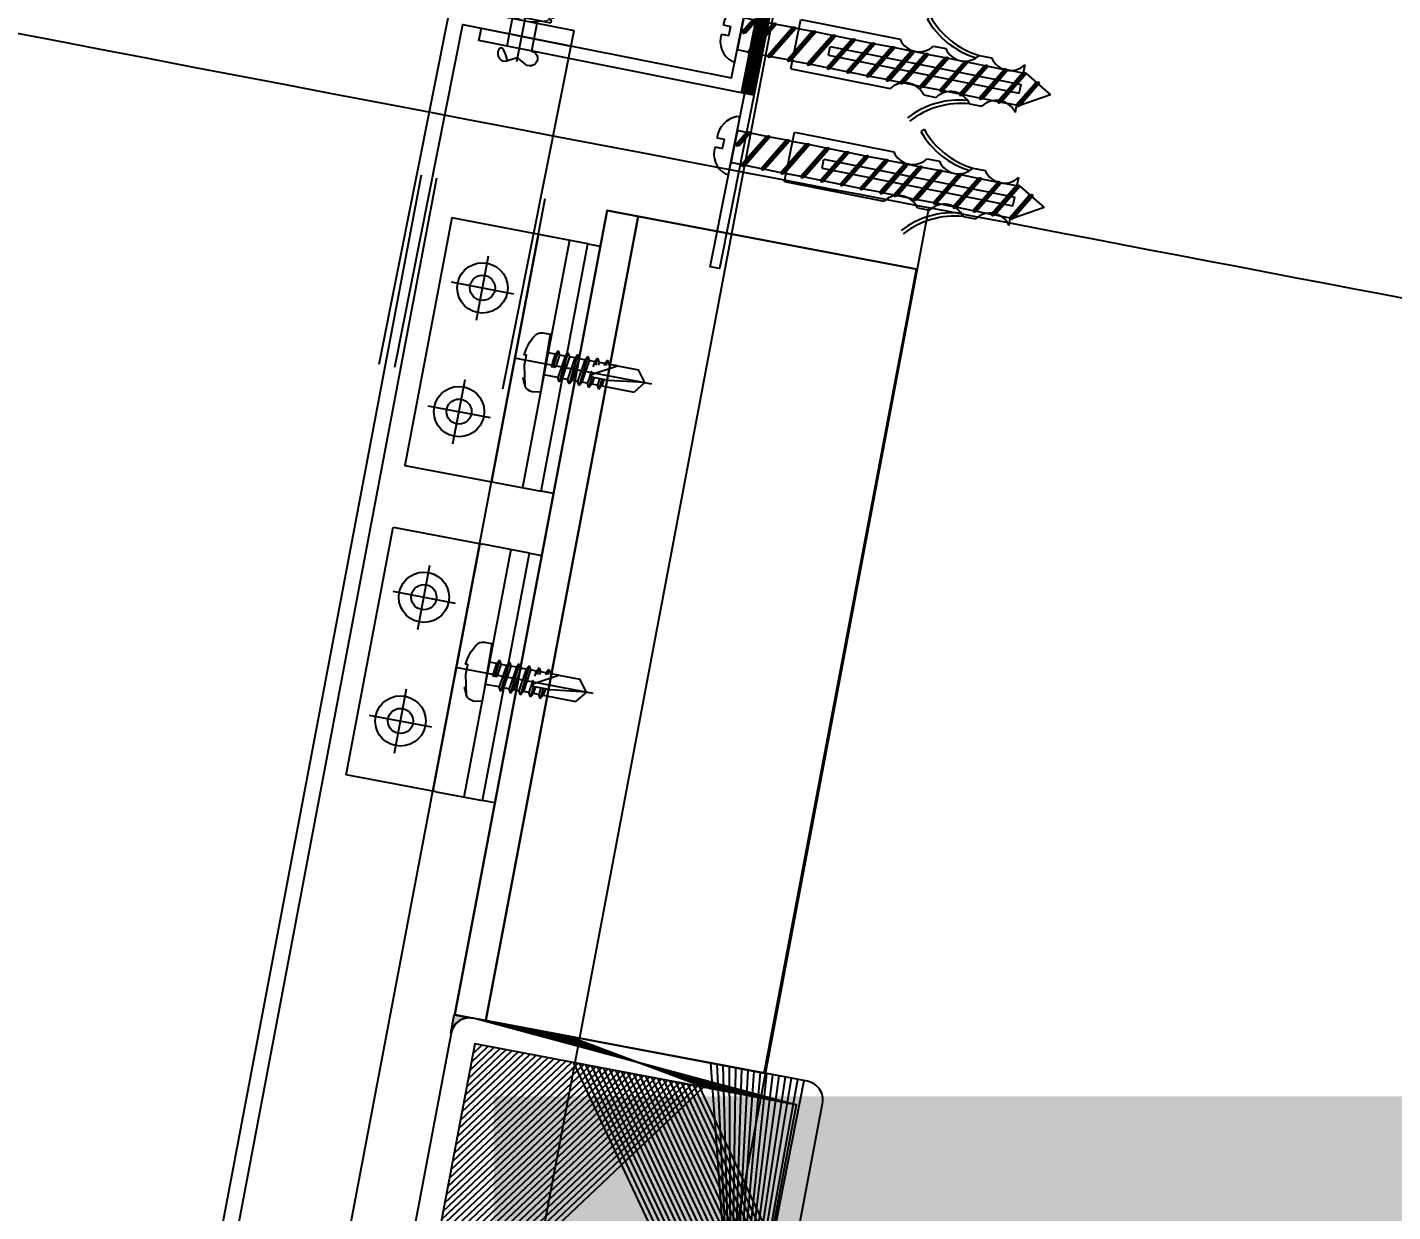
# Model space of a CAD drawing. Header units: inches. Extents: x 0 to 1813292486, y 0 to 3473589894.
# Drawn here: x 600497564 to 600497780.8, y 3473210060.3 to 3473210248.4 of the extents above; entities that cross this region are included whole.
import ezdxf

# ---------------------------------------------------------------- set-up
doc = ezdxf.new("R2010")
doc.units = ezdxf.units.IN
doc.header["$LTSCALE"] = 1000
doc.header["$MEASUREMENT"] = 0
for name, pattern in [('AX-MALL-WALL-P02-QT$0$CENTER', [2, 1.25, -0.25, 0.25, -0.25]), ('AX-MALL-WALL-P02-QT$0$DASHED', [0.75, 0.5, -0.25]), ('AX-MALL-WALL-P02-QT$0$HIDDEN', [0.375, 0.25, -0.125]), ('AX-MALL-WALL-P02-QT$0$HIDDENX2', [0.75, 0.5, -0.25])]:
    doc.linetypes.add(name, pattern=pattern)
for name, color, linetype in [('A-Anno-Note', 241, 'Continuous'), ('AX-MALL-DIM-P02$0$A-Anno-Note', 241, 'Continuous'), ('AX-MALL-P02-200$0$A-Anno-Note', 241, 'Continuous'), ('AX-MALL-WALL-P02$0$A-Anno-Note', 241, 'Continuous'), ('AX-MALL-WALL-P02-QT$0$0BJECT', 7, 'Continuous'), ('AX-MALL-WALL-P02-QT$0$1', 1, 'Continuous'), ('AX-MALL-WALL-P02-QT$0$1填充', 8, 'Continuous'), ('AX-MALL-WALL-P02-QT$0$8', 8, 'Continuous'), ('AX-MALL-WALL-P02-QT$0$8 填充 虚线 打断线 0.1', 8, 'Continuous'), ('AX-MALL-WALL-P02-QT$0$A-Anno-Note', 241, 'Continuous'), ('AX-MALL-WALL-P02-QT$0$A-Curt', 151, 'Continuous'), ('AX-MALL-WALL-P02-QT$0$A-Detl-Fine', 152, 'Continuous'), ('AX-MALL-WALL-P02-QT$0$A-Detl-Patt', 8, 'Continuous'), ('AX-MALL-WALL-P02-QT$0$A-Detl-Thin', 131, 'Continuous'), ('AX-MALL-WALL-P02-QT$0$A-Wall', 2, 'Continuous'), ('AX-MALL-WALL-P02-QT$0$A-Wall-Patt', 13, 'Continuous'), ('AX-MALL-WALL-P02-QT$0$AP', 3, 'Continuous'), ('AX-MALL-WALL-P02-QT$0$C18', 4, 'AX-MALL-WALL-P02-QT$0$CENTER'), ('AX-MALL-WALL-P02-QT$0$DASH', 8, 'AX-MALL-WALL-P02-QT$0$DASHED'), ('AX-MALL-WALL-P02-QT$0$L18', 6, 'Continuous'), ('AX-MALL-WALL-P02-QT$0$PJ', 96, 'Continuous'), ('AX-MALL-WALL-P02-QT$0$STSF', 2, 'Continuous'), ('AX-MALL-WALL-P02-QT$0$tc', 4, 'Continuous'), ('AX-MALL-WALL-P02-QT$0$WZ', 2, 'Continuous'), ('AX-MALL-WALL-P02-QT$0$XX', 6, 'AX-MALL-WALL-P02-QT$0$HIDDEN'), ('AX-MALL-WALL-P02-QT$0$zx', 1, 'AX-MALL-WALL-P02-QT$0$CENTER'), ('AX-MALL-WALL-P02-QT$0$尺寸标注', 8, 'Continuous')]:
    doc.layers.add(name, color=color, linetype=linetype)
doc.styles.add('AX-MALL-DIM-P02$0$_TCH_DIM', font='gbenor.shx')

# ---------------------------------------------------------------- blocks, each defined once
blk = doc.blocks.new('AX-MALL-WALL-P02-QT$0$tj')
at = {"layer": 'AX-MALL-WALL-P02-QT$0$A-Detl-Patt'}
h = blk.add_hatch(dxfattribs=at)
h.set_pattern_fill('STEEL', color=256, scale=100.0000000000001, angle=50.43183869082386)
h.set_pattern_definition([(75.00000000004839, (-14278.19445574284, 156289.8254051208), (-153.3407249234246, 41.08752340989569), []), (75.00000000004839, (-14317.88195610046, 156358.5661673546), (-153.3407249234246, 41.08752340989569), [])])
edge = h.paths.add_edge_path()
edge.add_line((88101.273016572, 47666.64152574539), (87883.93542659283, 47459.84604215622))
edge.add_line((87883.93542659283, 47459.84604215622), (91571.54751467705, 43584.64122533798))
edge.add_arc((262949.389629302, 558937.705083496), 543101.4133620498, 251.6057364187558, 260.0288666978238)
edge.add_arc((172180.8466627672, -2862.146247219684), 27099.9982179492, 64.7128659603706, 96.9316049602786, ccw=False)
edge.add_arc((262948.9730309481, 558936.3205539446), 543099.9677998082, 261.6155114784545, 271.7251478115656)
edge.add_line((279298.9759148359, 16082.51663446426), (279298.9759315252, 16382.65274763107))
edge.add_arc((262948.9742454757, 558936.3204835369), 542799.9676941936, 261.62020364125146, 271.7261014454634, ccw=False)
edge.add_arc((172180.8456921196, -2862.14609140989), 27400.00151046549, 64.80631838577902, 96.83815911678944)
edge.add_arc((262949.394896181, 558937.7037490648), 542801.4137571028, 251.6136389015772, 260.02417327084333, ccw=False)
edge.add_line((91737.26096642017, 43845.69257831573), (88101.273016572, 47666.64152574539))
blk.add_lwpolyline([(88103.03003954887, 47737.33037519455), (87813.24658572674, 47461.60306501389), (91543.92713344097, 43541.13421487808, 0.03677856867194786), (168908.9495433569, 23989.2463850975, -0.1416543586965341), (183742.0972260237, 21592.70785188675, 0.04416604653312874), (279348.9759123325, 16034.00206041336), (279348.9759345055, 16434.18465709686, -0.04414427716130016), (183859.0483468771, 21979.79425859451, 0.1405450684183163), (168919.8474783897, 24393.46752309799, -0.03670519880877311), (91764.87840116024, 43889.20268630981), (88103.03007543087, 47737.33033752441)], format="xyb", dxfattribs=at)
blk.add_lwpolyline([(88101.273016572, 47666.64152574539), (87883.93542659283, 47459.84604215622), (91571.54751467705, 43584.64122533798, 0.0367693963449814), (168910.2986617088, 24039.77597379684, -0.1415142461245126), (183756.7420067787, 21641.08926153183, 0.04414024362697595), (279298.9759148359, 16082.51663446426), (279298.9759315252, 16382.65274763107, -0.04412389944666065), (183844.4648458958, 21931.40288829803, 0.1406825130026793), (168918.4574091434, 24342.94360637665, -0.03671436212623864), (91737.26096642017, 43845.69257831573)], format="xyb", close=True, dxfattribs=at)
blk = doc.blocks.new('AX-MALL-WALL-P02-QT$0$jjzx2')
at = {"layer": 'AX-MALL-WALL-P02-QT$0$A-Detl-Fine'}
for points in [[(175818.9380114079, -127746.1291880608), (175772.5357819796, -127991.785112381), (176952.2025061846, -128214.6137142181), (176998.3570400476, -127970.2691078186)], [(175848.4167224169, -127751.6974549294), (175807.5827602148, -127967.8746685982), (176928.292063117, -128179.5667362213), (176968.8783290386, -127964.7008404732)]]:
    blk.add_lwpolyline(points, dxfattribs=at)
blk = doc.blocks.new('AX-MALL-WALL-P02-QT$0$GB12618-90-4×10铆厚5')
at = {"color": 3, "linetype": 'Continuous'}
for p, q in [((-0.3828890285466002, 4.144999999999996), (2.842170943040401e-13, 4.144999999999996)), ((2.842170943040401e-13, 4.144999999999996), (-2.557953848736361e-13, -4.144999999999982)), ((-1.699999999999875, 1.090000000000003), (-1.700000000000017, -1.090000000000003)), ((1.13686837721616e-13, 2), (5.000000000000085, 2)), ((6.5, 0), (7.260859888279697, 1.439128983241929)), ((6.5, 0), (7.260859888279697, -1.439128983241929)), ((-5.684341886080801e-14, -2), (5.000000000000171, -2)), ((-0.3828890285466002, -4.144999999999996), (-2.557953848736361e-13, -4.144999999999982))]:
    blk.add_line(p, q, dxfattribs=at)
at = {"color": 1, "linetype": 'AX-MALL-WALL-P02-QT$0$CENTER', "ltscale": 2.357947691000002}
blk.add_line((-2.470786271884123, 0), (7.1549121964959, 0), dxfattribs=at)
at = {"color": 3, "linetype": 'Continuous'}
for centre, radius, start, end in [((5.007748688829707, 0), 6.8, 142.4423901337784, 170.5515263407792), ((6.200000000000017, 1.999999999999986), 1.2, 332.1348283377681, 179.9999999999992), ((5.007748688829707, 0), 6.8, 189.4484736592125, 217.5576098662215), ((6.200000000000017, -1.999999999999986), 1.2, 180.0000000000008, 27.865171662232)]:
    blk.add_arc(centre, radius, start, end, dxfattribs=at)
blk = doc.blocks.new('AX-MALL-WALL-P02-QT$0$jmhgfjrwtuh45trhg')
at = {"layer": 'AX-MALL-WALL-P02-QT$0$8'}
h = blk.add_hatch(dxfattribs=at)
h.set_pattern_fill('HONEY', color=256, scale=0.25, angle=540, style=0)
h.set_pattern_definition([(180, (174902.8055026438, 260502.9244215135), (-1.190625000000001, 0.6874074999999996), [0.7937499999999996, -1.587499999999999]), (60.00000000000007, (174902.8055026438, 260502.9244215135), (1.190624857751951, 0.6874077463808479), [0.7937499999999998, -1.5875]), (120.0000000000001, (174902.8055026438, 260502.9244215135), (-1.422480490101788e-07, 1.374815246380847), [-1.587499999999998, 0.793749999999999])])
edge = h.paths.add_edge_path()
edge.add_ellipse((-7.381093692034483, 0.0004881098866462708), major_axis=(-4.500512427303327, 0.0599604968055805), ratio=0.8888964256937906, start_angle=0, end_angle=360)
h = blk.add_hatch(dxfattribs=at)
h.set_pattern_fill('ANSI31', color=256, scale=0.25, angle=540, style=0)
h.set_pattern_definition([(135, (174877.8915891033, 260527.0201570056), (0.5612660075668218, 0.561266007566822), [])])
edge = h.paths.add_edge_path()
edge.add_line((-6.732046198099852, -3.999984314665198), (0.7606497555971146, -3.999992402270436))
edge.add_arc((10.89760908910801, 1.372666469379169e-08), 10.89760908902902, 185.1706430858447, 201.5339390828918, ccw=False)
edge.add_arc((10.89760909097776, 1.46875754336584e-08), 10.89760909097777, 179.9999983242518, 185.1706430899903, ccw=False)
edge.add_arc((10.8976090814998, -3.305050677582244e-10), 10.8976090814998, 172.405914544884, 179.999998245292, ccw=False)
edge.add_arc((10.89760910163166, 2.399151188825499e-08), 10.89760909824084, 166.2009138960958, 172.405914685627, ccw=False)
edge.add_arc((10.89760909118997, 3.20384341279123e-09), 10.89760909305875, 158.4660575048171, 166.2009137768617, ccw=False)
edge.add_line((0.7606499921530485, 3.999993024393916), (-6.732046198099852, 3.999993018805981))
edge.add_line((-6.732046198099852, 3.999993018805981), (-7.434310466051102, 4.000001827254891))
edge.add_arc((-7.346563589607311, -0.7724568381427241), 4.77326525842158, 45.113146065855574, 91.05332694051708, ccw=False)
edge.add_arc((-7.285040638659268, -0.471543983603409), 4.519802628022898, 23.880201270293526, 42.973244887725286, ccw=False)
edge.add_arc((-17.96341248835284, -2.937949023056029), 15.42173703289524, 12.393051035798976, 16.175277688883625, ccw=False)
edge.add_arc((-7.124157124383296, 0.06055414242018581), 4.234584301495465, -16.603288786277403, 4.215310169606482, ccw=False)
edge.add_arc((-6.202524996367059, -0.2415477178019161), 3.265159700863698, 311.88282864647357, 343.85568820323726, ccw=False)
edge.add_arc((-7.167425456053625, 0.5221782191043327), 4.482791074939454, 293.45411963007103, 314.5488009221328, ccw=False)
edge.add_arc((-7.359334706204196, 0.963068322986814), 4.963637149729599, 269.13356864662484, 293.4607319460402, ccw=False)
edge.add_line((-7.434392362833023, -4.000001301988959), (-6.732046198099852, -4.000001301988959))
at = {"layer": 'AX-MALL-WALL-P02-QT$0$1', "lineweight": 5}
blk.add_lwpolyline([(-6.732046198099852, -3.999984314665198), (0.7606497555971146, -3.999992402270436, -0.07151991883264351), (0.04434557817876339, -0.9821176063269377, -0.02256502262157294), (0, 3.334134817123413e-07, -0.03314757349092835), (0.09558088518679142, 1.440163372084498, -0.02708104081121189), (0.3145258761942387, 2.599275596439838, -0.03376249720545622), (0.7606499921530485, 3.999993024393916), (-6.732046198099852, 3.999993018805981), (-7.434310466051102, 4.000001827254891, -0.2031804997258816), (-3.978027198463678, 2.60941007360816, -0.08350238853102138), (-3.152160692960024, 1.358188005164266, -0.01650457541436716), (-2.901027917861938, 0.3718159478157759, -0.09108895525925141), (-3.066128842532635, -1.149450266733766, -0.1404200751386546), (-4.02267349883914, -2.672497186809778, -0.09230372069197638), (-5.383209191262722, -3.590240551158786, -0.1065477416812411), (-7.434392362833023, -4.000001301988959), (-6.732046198099852, -4.000001301988959)], format="xyb", dxfattribs=at)
blk.add_ellipse((-7.381093692034483, 0.0004881098866462708), major_axis=(-4.500512427301946, 0.05996049685588117), ratio=0.8888964256939306, dxfattribs=at)
blk = doc.blocks.new('AX-MALL-WALL-P02-QT$0$pzd')
for p, q in [((-51.89071414621139, 3.637978807091713e-12), (-47.44426745038072, 2.627295852584211)), ((-46.99231773451902, 3.870509743701405), (-46.98238723502436, 2.827295852588577)), ((-47.4650342187233, -2.549312040882796), (-51.89071414621139, 3.637978807091713e-12)), ((-46.99816657703195, 0.7273625492634892), (-46.99816657703195, -0.7147973545615969)), ((-46.99231773451902, -3.870509743701405), (-46.99231773451902, -2.585558247239533))]:
    blk.add_line(p, q)
at = {"layer": 'AX-MALL-WALL-P02-QT$0$0BJECT'}
for p, q in [((-39.582473202041, 3.913673162471241), (-41.582473202041, 3.913673162471241)), ((-32.17262866956298, 3.956836581233802), (-34.17262866956298, 3.956836581233802)), ((-10.70183767256094, 4.000000000003638), (-26.76278413708496, 4.000000000003638)), ((-10.67745417730475, 4.000000000003638), (-10.67745417730475, -3.999999999996362)), ((-16.10487232582818, 0.7273625492634892), (-46.99816657703195, 0.7273625492634892)), ((-16.10487232582818, 0.7273625492634892), (-16.10487232582818, -0.7147973545615969)), ((-16.10487232582818, -0.7147973545615969), (-46.99816657703195, -0.7147973545615969)), ((-39.582473202041, -3.913673162471241), (-41.582473202041, -3.913673162471241)), ((-32.17262866956298, -3.956836581233802), (-34.17262866956298, -3.956836581233802)), ((-10.67745417730475, -3.999999999996362), (-26.76278413708496, -3.999999999996362)), ((-30.79212488308258, -8.462003983000614), (-30.37328007823089, -8.00474198261145))]:
    blk.add_line(p, q, dxfattribs=at)
for centre, radius, start, end in [((-40.90485334786354, 17.23789096762266), 13.38967771715128, 275.6678372151979, 319.0483574165744), ((-40.48600854301185, 16.78062896724077), 13.38967771715128, 275.6678372151979, 319.0483574165744), ((-44.30262324288196, 5.800649567903747), 3.310573394341929, 215.6634335188293, 325.2508364694484), ((-36.89277871040395, 5.843812986673584), 3.310573394341929, 215.6634335188293, 325.2508364694484), ((-29.48293417792593, 5.886976405436144), 3.310573394341929, 215.6634335188293, 325.2508364694484), ((-44.30262324288196, -5.800649567903747), 3.310573394341929, 34.7491635305516, 144.3365664811707), ((-36.89277871040395, -5.843812986669946), 3.310573394341929, 34.7491635305516, 144.3365664811707), ((-40.90485334786354, -17.23789096762266), 13.38967771715128, 40.95164258342553, 84.33216278480212), ((-40.48600854301185, -16.78062896723713), 13.38967771715128, 40.95164258342553, 84.33216278480212), ((-29.48293417792593, -5.886976405436144), 3.310573394341929, 34.7491635305516, 144.3365664811707)]:
    blk.add_arc(centre, radius, start, end, dxfattribs=at)
at = {"layer": 'AX-MALL-WALL-P02-QT$0$1', "linetype": 'Continuous'}
for p, q in [((-1.738379279267974, 4.66547399999763), (-1.736824256469845, 3.483230871865089)), ((-1.736824256469845, 4.669052371904399), (-1.288217818088015, 4.665473936289345)), ((-1.736824256469845, 3.483230871865089), (-1.736824256469845, -3.483230871865089)), ((1.202833203278715, 0.744011025668442), (0, 0.744011025668442)), ((0, 0.744011025668442), (0, -0.744011025668442)), ((1.202833203278715, -0.744011025668442), (0, -0.744011025668442)), ((-1.736824256469845, -3.483230871865089), (-1.736824256469845, -4.669052371904399)), ((-1.736824256469845, -4.669052371904399), (-1.299382817625883, -4.669052371897124))]:
    blk.add_line(p, q, dxfattribs=at)
at = {"layer": 'AX-MALL-WALL-P02-QT$0$1', "color": 2, "linetype": 'Continuous'}
for p, q in [((-47.44426745038072, 2.627295852584211), (-49.83636145586206, -1.515932501384668)), ((-47.09785728885618, 2.827295852588577), (-49.66315637509979, -1.615932501383213)), ((-46.98238723502436, 2.827295852588577), (-49.54768632126797, -1.615932501383213)), ((-46.86691718119255, 2.627295852584211), (-49.25901118667389, -1.515932501384668)), ((-44.46281281895062, 2.650687959114293), (-47.4650342187233, -2.549312040882796)), ((-47.09785728885618, 2.827295852588577), (-47.44426745038072, 2.627295852584211)), ((-44.11640265742608, 2.850687959118659), (-47.29182913797558, -2.649312040881341)), ((-44.00093260359426, 2.850687959118659), (-47.17635908412922, -2.649312040881341)), ((-46.98238723502436, 2.827295852588577), (-47.09785728885618, 2.827295852588577)), ((-47.08435184985865, 2.650687959114293), (-47.08546254974499, 2.650687959114293)), ((-46.86691718119255, 2.627295852584211), (-46.98238723502436, 2.827295852588577)), ((-43.88546254976245, 2.650687959114293), (-46.88768394953513, -2.549312040882796)), ((-44.46281281895062, 2.650687959114293), (-46.88042262019007, 2.650687959114293)), ((-44.11640265742608, 2.850687959118659), (-44.46281281895062, 2.650687959114293)), ((-41.48246888740687, 2.674080065644375), (-44.38924201999907, -2.360598686082085)), ((-41.13605872589687, 2.874080065648741), (-44.31148520643183, -2.625919934351259)), ((-41.02058867205051, 2.874080065648741), (-44.19601515260001, -2.625919934351259)), ((-44.00093260359426, 2.850687959118659), (-44.11640265742608, 2.850687959118659)), ((-41.48246888740687, 2.674080065644375), (-44.10289721842855, 2.674080065644375)), ((-43.88546254976245, 2.650687959114293), (-44.00093260359426, 2.850687959118659)), ((-40.90511861820414, 2.674080065644375), (-43.90734001800593, -2.525919934352714)), ((-41.13605872589687, 2.874080065648741), (-41.48246888740687, 2.674080065644375)), ((-38.28246888740978, 2.674080065644375), (-41.28469028718246, -2.525919934352714)), ((-41.02058867205051, 2.874080065648741), (-41.13605872589687, 2.874080065648741)), ((-37.93605872588523, 2.874080065648741), (-41.11148520643474, -2.625919934351259)), ((-40.90511861820414, 2.674080065644375), (-41.02058867205051, 2.874080065648741)), ((-37.82058867205342, 2.874080065648741), (-40.99601515258837, -2.625919934351259)), ((-38.28246888740978, 2.674080065644375), (-40.90511861820414, 2.674080065644375)), ((-37.7051186182216, 2.674080065644375), (-40.70734001799428, -2.525919934352714)), ((-37.93605872588523, 2.874080065648741), (-38.28246888740978, 2.674080065644375)), ((-35.08246888739814, 2.674080065644375), (-38.08469028718537, -2.525919934352714)), ((-37.82058867205342, 2.874080065648741), (-37.93605872588523, 2.874080065648741)), ((-34.73605872588814, 2.874080065648741), (-37.91148520643765, -2.625919934351259)), ((-37.7051186182216, 2.674080065644375), (-37.82058867205342, 2.874080065648741)), ((-34.62058867204178, 2.874080065648741), (-37.79601515259128, -2.625919934351259)), ((-35.08246888739814, 2.674080065644375), (-37.7051186182216, 2.674080065644375)), ((-34.50511861820996, 2.674080065644375), (-37.50734001799719, -2.525919934352714)), ((-34.73605872588814, 2.874080065648741), (-35.08246888739814, 2.674080065644375)), ((-31.88246888740105, 2.674080065644375), (-34.88469028718828, -2.525919934352714)), ((-34.62058867204178, 2.874080065648741), (-34.73605872588814, 2.874080065648741)), ((-31.53605872589105, 2.874080065648741), (-34.711485206426, -2.625919934351259)), ((-34.50511861820996, 2.674080065644375), (-34.62058867204178, 2.874080065648741)), ((-31.42058867205924, 2.874080065648741), (-34.59601515259419, -2.625919934351259)), ((-31.88246888740105, 2.674080065644375), (-34.50511861820996, 2.674080065644375)), ((-31.30511861821287, 2.674080065644375), (-34.3073400180001, -2.525919934352714)), ((-31.53605872589105, 2.874080065648741), (-31.88246888740105, 2.674080065644375)), ((-28.68469028719119, 2.674080065644375), (-31.59146341978339, -2.360598686082085)), ((-31.42058867205924, 2.874080065648741), (-31.53605872589105, 2.874080065648741)), ((-28.33828012568119, 2.874080065648741), (-31.51370660621615, -2.625919934351259)), ((-31.30511861821287, 2.674080065644375), (-31.42058867205924, 2.874080065648741)), ((-28.22281007183483, 2.874080065648741), (-31.39823655238433, -2.625919934351259)), ((-28.68469028719119, 2.674080065644375), (-31.30511861821287, 2.674080065644375)), ((-28.10734001798846, 2.674080065644375), (-31.10956141779025, -2.525919934352714)), ((-26.42037843087746, 2.674080065644375), (-29.32715156346967, -2.360598686082085)), ((-26.07396826935292, 2.874080065648741), (-29.24939474988787, -2.625919934351259)), ((-25.9584982155211, 2.874080065648741), (-29.13392469605606, -2.625919934351259)), ((-26.42037843087746, 2.674080065644375), (-29.04080676189915, 2.674080065644375)), ((-25.84302816167474, 2.674080065644375), (-28.84524956146197, -2.525919934352714)), ((-28.33828012568119, 2.874080065648741), (-28.68469028719119, 2.674080065644375)), ((-28.22281007183483, 2.874080065648741), (-28.33828012568119, 2.874080065648741)), ((-28.10734001798846, 2.674080065644375), (-28.22281007183483, 2.874080065648741)), ((-26.07396826935292, 2.874080065648741), (-26.42037843087746, 2.674080065644375)), ((-23.22037843086582, 2.674080065644375), (-26.22259983065305, -2.525919934352714)), ((-25.9584982155211, 2.874080065648741), (-26.07396826935292, 2.874080065648741)), ((-22.87396826935583, 2.874080065648741), (-26.04939474990533, -2.625919934351259)), ((-25.84302816167474, 2.674080065644375), (-25.9584982155211, 2.874080065648741)), ((-22.75849821550946, 2.874080065648741), (-25.93392469605897, -2.625919934351259)), ((-23.22037843086582, 2.674080065644375), (-25.84302816167474, 2.674080065644375)), ((-22.64302816167765, 2.674080065644375), (-25.64524956146488, -2.525919934352714)), ((-22.87396826935583, 2.874080065648741), (-23.22037843086582, 2.674080065644375)), ((-20.02037843086873, 2.674080065644375), (-23.02259983065596, -2.525919934352714)), ((-22.75849821550946, 2.874080065648741), (-22.87396826935583, 2.874080065648741)), ((-19.67396826935874, 2.874080065648741), (-22.84939474989369, -2.625919934351259)), ((-22.64302816167765, 2.674080065644375), (-22.75849821550946, 2.874080065648741)), ((-19.55849821551237, 2.874080065648741), (-22.73392469606188, -2.625919934351259)), ((-20.02037843086873, 2.674080065644375), (-22.64302816167765, 2.674080065644375)), ((-19.44302816168056, 2.674080065644375), (-22.44524956146779, -2.525919934352714)), ((-19.67396826935874, 2.874080065648741), (-20.02037843086873, 2.674080065644375)), ((-16.82037843087164, 2.674080065644375), (-19.82259983064432, -2.525919934352714)), ((-19.55849821551237, 2.874080065648741), (-19.67396826935874, 2.874080065648741)), ((-16.4739682693471, 2.874080065648741), (-19.6493947498966, -2.625919934351259)), ((-19.44302816168056, 2.674080065644375), (-19.55849821551237, 2.874080065648741)), ((-16.35849821551528, 2.874080065648741), (-19.53392469605024, -2.625919934351259)), ((-16.82037843087164, 2.674080065644375), (-19.44302816168056, 2.674080065644375)), ((-16.24302816168347, 2.674080065644375), (-19.24524956145615, -2.525919934352714)), ((-16.4739682693471, 2.874080065648741), (-16.82037843087164, 2.674080065644375)), ((-13.62259983066178, 2.674080065644375), (-16.52937296325399, -2.360598686082085)), ((-16.35849821551528, 2.874080065648741), (-16.4739682693471, 2.874080065648741)), ((-13.27618966913724, 2.874080065648741), (-16.45161614968674, -2.625919934351259)), ((-16.24302816168347, 2.674080065644375), (-16.35849821551528, 2.874080065648741)), ((-13.16071961530542, 2.874080065648741), (-16.33614609584038, -2.625919934351259)), ((-13.62259983066178, 2.674080065644375), (-16.24302816168347, 2.674080065644375)), ((-13.04524956145906, 2.674080065644375), (-16.04747096124629, -2.525919934352714)), ((-13.27618966913724, 2.874080065648741), (-13.62259983066178, 2.674080065644375)), ((-10.42259983065014, 2.674080065644375), (-13.42482123043737, -2.525919934352714)), ((-13.16071961530542, 2.874080065648741), (-13.27618966913724, 2.874080065648741)), ((-10.07618966914015, 2.874080065648741), (-13.25161614968965, -2.625919934351259)), ((-13.04524956145906, 2.674080065644375), (-13.16071961530542, 2.874080065648741)), ((-9.960719615293783, 2.874080065648741), (-13.13614609584329, -2.625919934351259)), ((-10.42259983065014, 2.674080065644375), (-13.04524956145906, 2.674080065644375)), ((-9.84524956146197, 2.674080065644375), (-12.8474709612492, -2.525919934352714)), ((-10.07618966914015, 2.874080065648741), (-10.42259983065014, 2.674080065644375)), ((-7.222599830653053, 2.674080065644375), (-10.22482123044028, -2.525919934352714)), ((-9.960719615293783, 2.874080065648741), (-10.07618966914015, 2.874080065648741)), ((-6.876189669143059, 2.874080065648741), (-10.05161614967801, -2.625919934351259)), ((-9.84524956146197, 2.674080065644375), (-9.960719615293783, 2.874080065648741)), ((-6.760719615311245, 2.874080065648741), (-9.936146095846198, -2.625919934351259)), ((-7.222599830653053, 2.674080065644375), (-9.84524956146197, 2.674080065644375)), ((-6.64524956146488, 2.674080065644375), (-9.647470961252111, -2.525919934352714)), ((-6.876189669143059, 2.874080065648741), (-7.222599830653053, 2.674080065644375)), ((-4.022599830655963, 2.674080065644375), (-7.024821230443195, -2.525919934352714)), ((-6.760719615311245, 2.874080065648741), (-6.876189669143059, 2.874080065648741)), ((-3.676189669131418, 2.874080065648741), (-6.851616149680922, -2.625919934351259)), ((-6.64524956146488, 2.674080065644375), (-6.760719615311245, 2.874080065648741)), ((-3.560719615299604, 2.874080065648741), (-6.736146095849108, -2.625919934351259)), ((-4.022599830655963, 2.674080065644375), (-6.64524956146488, 2.674080065644375)), ((-3.44524956146779, 2.674080065644375), (-6.447470961240469, -2.525919934352714)), ((-3.676189669131418, 2.874080065648741), (-4.022599830655963, 2.674080065644375)), ((-3.560719615299604, 2.874080065648741), (-3.676189669131418, 2.874080065648741)), ((-3.44524956146779, 2.674080065644375), (-3.560719615299604, 2.874080065648741)), ((-1.94636026135413, 2.674080065644375), (-3.44524956146779, 2.674080065644375)), ((-1.794442259488278, 2.7438022680617), (-1.794442259488278, -2.626583945562743)), ((-49.66315637509979, -1.615932501383213), (-49.83636145586206, -1.515932501384668)), ((-49.54768632126797, -1.615932501383213), (-49.66315637509979, -1.615932501383213)), ((-49.25901118667389, -1.515932501384668), (-49.54768632126797, -1.615932501383213)), ((-30.39425014045264, -0.2908120360771136), (-31.68469028719119, -2.525919934352714)), ((-15.33215968390869, -0.2908120360771136), (-16.62259983066178, -2.525919934352714)), ((-2.534381083707558, -0.2908120360771136), (-3.824821230446105, -2.525919934352714)), ((-2.187970922197565, -0.09081203608002397), (-3.651616149683832, -2.625919934351259)), ((-2.072500868351199, -0.09081203608002397), (-3.536146095852018, -2.625919934351259)), ((-1.957030814504833, -0.2908120360771136), (-3.247470961257932, -2.525919934352714)), ((-2.187970922197565, -0.09081203608002397), (-2.534381083707558, -0.2908120360771136)), ((-2.072500868351199, -0.09081203608002397), (-2.187970922197565, -0.09081203608002397)), ((-1.957030814504833, -0.2908120360771136), (-2.072500868351199, -0.09081203608002397)), ((-47.29182913797558, -2.649312040881341), (-47.4650342187233, -2.549312040882796)), ((-47.17635908412922, -2.649312040881341), (-47.29182913797558, -2.649312040881341)), ((-46.88768394953513, -2.549312040882796), (-47.17635908412922, -2.649312040881341)), ((-44.26503421872621, -2.549312040882796), (-46.88768394953513, -2.549312040882796)), ((-44.09182913797849, -2.649312040881341), (-44.26503421872621, -2.549312040882796)), ((-43.97635908413213, -2.649312040881341), (-44.09182913797849, -2.649312040881341)), ((-43.68768394953804, -2.549312040882796), (-43.97635908413213, -2.649312040881341)), ((-41.28469028718246, -2.525919934352714), (-43.90734001800593, -2.525919934352714)), ((-41.11148520643474, -2.625919934351259), (-41.28469028718246, -2.525919934352714)), ((-40.99601515258837, -2.625919934351259), (-41.11148520643474, -2.625919934351259)), ((-40.70734001799428, -2.525919934352714), (-40.99601515258837, -2.625919934351259)), ((-38.08469028718537, -2.525919934352714), (-40.70734001799428, -2.525919934352714)), ((-37.91148520643765, -2.625919934351259), (-38.08469028718537, -2.525919934352714)), ((-37.79601515259128, -2.625919934351259), (-37.91148520643765, -2.625919934351259)), ((-37.50734001799719, -2.525919934352714), (-37.79601515259128, -2.625919934351259)), ((-34.88469028718828, -2.525919934352714), (-37.50734001799719, -2.525919934352714)), ((-34.711485206426, -2.625919934351259), (-34.88469028718828, -2.525919934352714)), ((-34.59601515259419, -2.625919934351259), (-34.711485206426, -2.625919934351259)), ((-34.3073400180001, -2.525919934352714), (-34.59601515259419, -2.625919934351259)), ((-31.68469028719119, -2.525919934352714), (-34.3073400180001, -2.525919934352714)), ((-31.51148520642892, -2.625919934351259), (-31.68469028719119, -2.525919934352714)), ((-31.3960151525971, -2.625919934351259), (-31.51148520642892, -2.625919934351259)), ((-31.10734001800301, -2.525919934352714), (-31.3960151525971, -2.625919934351259)), ((-28.48691168696678, -2.525919934352714), (-31.10956141779025, -2.525919934352714)), ((-26.22259983065305, -2.525919934352714), (-28.84524956146197, -2.525919934352714)), ((-28.31370660621906, -2.625919934351259), (-28.48691168696678, -2.525919934352714)), ((-28.19823655237269, -2.625919934351259), (-28.31370660621906, -2.625919934351259)), ((-27.9095614177786, -2.525919934352714), (-28.19823655237269, -2.625919934351259)), ((-26.04939474990533, -2.625919934351259), (-26.22259983065305, -2.525919934352714)), ((-25.93392469605897, -2.625919934351259), (-26.04939474990533, -2.625919934351259)), ((-25.64524956146488, -2.525919934352714), (-25.93392469605897, -2.625919934351259)), ((-23.02259983065596, -2.525919934352714), (-25.64524956146488, -2.525919934352714)), ((-22.84939474989369, -2.625919934351259), (-23.02259983065596, -2.525919934352714)), ((-22.73392469606188, -2.625919934351259), (-22.84939474989369, -2.625919934351259)), ((-22.44524956146779, -2.525919934352714), (-22.73392469606188, -2.625919934351259)), ((-19.82259983064432, -2.525919934352714), (-22.44524956146779, -2.525919934352714)), ((-19.6493947498966, -2.625919934351259), (-19.82259983064432, -2.525919934352714)), ((-19.53392469605024, -2.625919934351259), (-19.6493947498966, -2.625919934351259)), ((-19.24524956145615, -2.525919934352714), (-19.53392469605024, -2.625919934351259)), ((-16.62259983066178, -2.525919934352714), (-19.24524956145615, -2.525919934352714)), ((-16.44939474989951, -2.625919934351259), (-16.62259983066178, -2.525919934352714)), ((-16.3339246960677, -2.625919934351259), (-16.44939474989951, -2.625919934351259)), ((-16.04524956147361, -2.525919934352714), (-16.3339246960677, -2.625919934351259)), ((-13.42482123043737, -2.525919934352714), (-16.04747096124629, -2.525919934352714)), ((-13.25161614968965, -2.625919934351259), (-13.42482123043737, -2.525919934352714)), ((-13.13614609584329, -2.625919934351259), (-13.25161614968965, -2.625919934351259)), ((-12.8474709612492, -2.525919934352714), (-13.13614609584329, -2.625919934351259)), ((-10.22482123044028, -2.525919934352714), (-12.8474709612492, -2.525919934352714)), ((-10.05161614967801, -2.625919934351259), (-10.22482123044028, -2.525919934352714)), ((-9.936146095846198, -2.625919934351259), (-10.05161614967801, -2.625919934351259)), ((-9.647470961252111, -2.525919934352714), (-9.936146095846198, -2.625919934351259)), ((-7.024821230443195, -2.525919934352714), (-9.647470961252111, -2.525919934352714)), ((-6.851616149680922, -2.625919934351259), (-7.024821230443195, -2.525919934352714)), ((-6.736146095849108, -2.625919934351259), (-6.851616149680922, -2.625919934351259)), ((-6.447470961240469, -2.525919934352714), (-6.736146095849108, -2.625919934351259)), ((-3.824821230446105, -2.525919934352714), (-6.447470961240469, -2.525919934352714)), ((-3.651616149683832, -2.625919934351259), (-3.824821230446105, -2.525919934352714)), ((-3.536146095852018, -2.625919934351259), (-3.651616149683832, -2.625919934351259)), ((-3.247470961257932, -2.525919934352714), (-3.536146095852018, -2.625919934351259)), ((-1.94636026135413, -2.525919934352714), (-3.247470961257932, -2.525919934352714))]:
    blk.add_line(p, q, dxfattribs=at)
at = {"layer": 'AX-MALL-WALL-P02-QT$0$1', "linetype": 'Continuous'}
for centre, radius, start, end in [((-2.403435083848308, 1.205115724722418), 3.635627662754216, 352.713582822098, 72.32148330197641), ((-2.836932293008431, -0.9287610150240653), 4.043987861451619, 292.3464590782594, 2.618474797892668)]:
    blk.add_arc(centre, radius, start, end, dxfattribs=at)
at = {"layer": 'AX-MALL-WALL-P02-QT$0$1', "color": 2, "linetype": 'Continuous'}
for centre, start, end in [((-1.94636026135413, 2.874080065648741), 270, 0), ((-1.94636026135413, -2.725919934349804), 0, 90)]:
    blk.add_arc(centre, 0.2, start, end, dxfattribs=at)
blk = doc.blocks.new('AX-MALL-WALL-P02-QT$0$A$C063F76F4')
at = {"layer": 'AX-MALL-WALL-P02-QT$0$8 填充 虚线 打断线 0.1', "ltscale": 10}
h = blk.add_hatch(dxfattribs=at)
h.set_pattern_fill('ANSI37', color=256, scale=0.5, angle=270)
h.set_pattern_definition([(315, (76.75960782915354, 60.93933982774615), (0.5612660075668222, 0.5612660075668219), []), (44.99999999999999, (76.75960782915354, 60.93933982774615), (-0.5612660075668219, 0.5612660075668222), [])])
h.paths.add_polyline_path([(2, 38.50002197735012), (2, 55.00000017695129), (0, 55.00000017695129), (0, 38.50002197735012)])
at = {"layer": 'AX-MALL-WALL-P02-QT$0$1填充', "color": 8, "ltscale": 10}
blk.add_lwpolyline([(2, 38.50002197735012), (2, 55.00000017695129), (0, 55.00000017695129), (0, 38.50002197735012)], close=True, dxfattribs=at)
at = {"layer": 'AX-MALL-WALL-P02-QT$0$AP'}
blk.add_lwpolyline([(4, 54.99999996088445), (2, 54.99999996088445), (2, 38.50002197735012), (44.49999999813735, 38.50002197735012), (44.49999999813735, 40.50002197735012), (4, 40.50002197735012)], close=True, dxfattribs=at)
for points in [[(50.00000000186265, -14.98942399024963), (50.00000000186265, 43.00002203695476), (30.00000000186265, 43.00002203695476)], [(30.00000000186265, -14.98942399024963), (30.00000000186265, 43.00002203695476)], [(47.50000000186265, -14.98942399024963), (47.50000000186265, 40.50002203695476), (30.00000000186265, 40.50002203695476)]]:
    blk.add_lwpolyline(points, dxfattribs=at)
at = {"layer": 'AX-MALL-WALL-P02-QT$0$STSF'}
blk.add_lwpolyline([(0, 54.99999996088445), (0, 10.42926629818976), (1.5, 10.42926629818976), (1.5, 53.49999996088445), (15.29999990202487, 53.49999996088445), (15.29999990388751, 160.9673534315079), (1.5, 160.9673534315079), (1.5, 195.8044423684478), (0, 195.8044423684478), (0, 159.4673534315079), (13.79999990388751, 159.4673534315079), (13.79999990947545, 54.99999996088445), (0, 54.99999996088445)], dxfattribs=at)
at = {"color": 8, "xscale": -1, "rotation": 180}
for p in [(5.736824257299304, 47.75001096911728), (3.236824257299304, 30)]:
    blk.add_blockref('AX-MALL-WALL-P02-QT$0$pzd', p, dxfattribs=at)
at = {"color": 1, "xscale": -1.5, "yscale": 1.5, "zscale": 1.5, "rotation": 180}
blk.add_blockref('AX-MALL-WALL-P02-QT$0$jmhgfjrwtuh45trhg', (48.85902501456439, 49.00001157261431), dxfattribs=at)
at = {"ltscale": 10, "rotation": 270}
blk.add_blockref('AX-MALL-WALL-P02-QT$0$GB12618-90-4×10铆厚5', (37.99999999813735, 43.50002197735012), dxfattribs=at)
blk = doc.blocks.new('AX-MALL-WALL-P02-QT$0$A$C29A03729')
at = {"color": 6, "ltscale": 10, "rotation": 15.0579728388687}
blk.add_blockref('AX-MALL-WALL-P02-QT$0$A$C063F76F4', (156.6843519806862, 42.24924168153666), dxfattribs=at)
blk = doc.blocks.new('AX-MALL-WALL-P02-QT$0$A$C0A3C523D')
at = {"ltscale": 10}
h = blk.add_hatch(color=1, dxfattribs=at)
h.dxf.hatch_style = 1
edge = h.paths.add_edge_path()
edge.add_line((0.0004308894276618958, -2.999999966472387), (0, 0))
edge.add_line((0, 0), (2.999999966472387, 0.0004308857023715973))
edge.add_arc((3.000430852174224, -2.999569077044725), 2.999999993690845, 90.00822931076819, 180.0082293819262)
at = {"color": 1, "ltscale": 10}
blk.add_lwpolyline([(0.0004308894276618958, -2.999999966472387), (0, 0), (2.999999966472387, 0.0004308857023715973, 0.4142135627368514), (0.0004308894276618958, -2.999999966472387, -1.000143640125766)], format="xyb", dxfattribs=at)
blk = doc.blocks.new('AX-MALL-WALL-P02-QT$0$A$C65FC2876')
at = {"color": 6, "ltscale": 10, "xscale": -1, "rotation": 180.0164587668468}
blk.add_blockref('AX-MALL-WALL-P02-QT$0$A$C0A3C523D', (0, 0), dxfattribs=at)
blk = doc.blocks.new('*U198')
at = {"layer": 'AX-MALL-WALL-P02-QT$0$C18', "color": 1, "ltscale": 2}
blk.add_line((0, 5.142561988594025), (0, -17.03404386090006), dxfattribs=at)
at = {"layer": 'AX-MALL-WALL-P02-QT$0$L18', "color": 4}
for p, q in [((-1.790000000000873, -1.147816335795142), (-1.790000000000873, 0)), ((1.790000000000873, -2.247816335793686), (1.790000000000873, 0)), ((-2.399999999999636, -1.5), (-1.790000000000873, -1.147816335795142)), ((-2.399999999999636, -1.5), (0.2342809638412291, -1.225595732932561)), ((-2.399999999999636, -1.5), (-1.790000000000873, -1.852183664204858)), ((-1.790000000000873, -1.147816335795142), (0.2342809638412291, -0.8650955307894037)), ((-1.790000000000873, -1.852183664204858), (0.2342809638412291, -1.56946285919912)), ((-1.790000000000873, -2.747816335793686), (-1.790000000000873, -1.852183664204858)), ((0.2342809638412291, -0.8650955307894037), (0.2342809638412291, -1.56946285919912)), ((-2.399999999999636, -3.100000000000364), (2.399999999999636, -2.600000000000364)), ((-2.399999999999636, -3.100000000000364), (-1.790000000000873, -2.747816335793686)), ((-2.399999999999636, -3.100000000000364), (-1.790000000000873, -3.452183664205222)), ((-2.399999999999636, -4.700000000000728), (2.399999999999636, -4.200000000000728)), ((-1.790000000000873, -2.747816335793686), (1.790000000000873, -2.247816335793686)), ((-1.790000000000873, -3.452183664205222), (1.790000000000873, -2.952183664205222)), ((-1.790000000000873, -4.34781633579405), (-1.790000000000873, -3.452183664205222)), ((-1.790000000000873, -4.34781633579405), (1.790000000000873, -3.84781633579405)), ((2.399999999999636, -2.600000000000364), (1.790000000000873, -2.247816335793686)), ((2.399999999999636, -2.600000000000364), (1.790000000000873, -2.952183664205222)), ((1.790000000000873, -3.84781633579405), (1.790000000000873, -2.952183664205222)), ((2.399999999999636, -4.200000000000728), (1.790000000000873, -3.84781633579405)), ((2.399999999999636, -4.200000000000728), (1.790000000000873, -4.552183664205586)), ((-2.399999999999636, -4.700000000000728), (-1.790000000000873, -4.34781633579405)), ((-2.399999999999636, -4.700000000000728), (-1.790000000000873, -5.052183664205586)), ((-2.399999999999636, -6.299999999999272), (2.399999999999636, -5.799999999999272)), ((-2.399999999999636, -6.299999999999272), (-1.790000000000873, -5.947816335794414)), ((-2.399999999999636, -6.299999999999272), (-1.790000000000873, -6.65218366420595)), ((-1.790000000000873, -5.052183664205586), (1.790000000000873, -4.552183664205586)), ((-1.790000000000873, -5.947816335794414), (-1.790000000000873, -5.052183664205586)), ((-1.790000000000873, -5.947816335794414), (1.790000000000873, -5.447816335794414)), ((-1.790000000000873, -6.65218366420595), (1.790000000000873, -6.15218366420595)), ((1.790000000000873, -5.447816335794414), (1.790000000000873, -4.552183664205586)), ((2.399999999999636, -5.799999999999272), (1.790000000000873, -5.447816335794414)), ((2.399999999999636, -5.799999999999272), (1.790000000000873, -6.15218366420595)), ((1.790000000000873, -7.047816335794778), (1.790000000000873, -6.15218366420595)), ((-2.399999999999636, -7.899999999999636), (-1.790000000000873, -7.547816335794778)), ((-2.399999999999636, -7.899999999999636), (-1.273355612604064, -7.78264120964559)), ((-2.399999999999636, -7.899999999999636), (-1.790000000000873, -8.252183664206314)), ((-1.790000000000873, -7.547816335794778), (-1.790000000000873, -6.65218366420595)), ((-1.790000000000873, -7.547816335794778), (-0.9175382126813929, -7.425964130861757)), ((-1.790000000000873, -8.252183664206314), (-1.334698446698894, -8.188594061788535)), ((-1.790000000000873, -9.147816335795142), (-1.790000000000873, -8.252183664206314)), ((0.4333070988686814, -7.237298584555901), (1.790000000000873, -7.047816335794778)), ((0.7141825614198751, -7.575605983185596), (2.399999999999636, -7.399999999999636)), ((0.7141825614198751, -7.90243749641013), (1.790000000000873, -7.752183664206314)), ((0.7141825614198751, -8.798070167998958), (1.790000000000873, -8.647816335795142)), ((2.399999999999636, -7.399999999999636), (1.790000000000873, -7.047816335794778)), ((2.399999999999636, -7.399999999999636), (1.790000000000873, -7.752183664206314)), ((1.790000000000873, -8.647816335795142), (1.790000000000873, -7.752183664206314)), ((2.399999999999636, -9), (1.790000000000873, -8.647816335795142)), ((-2.399999999999636, -9.5), (-1.790000000000873, -9.147816335795142)), ((-2.399999999999636, -9.5), (-1.518995326587174, -9.408228679852982)), ((-2.399999999999636, -9.5), (-1.790000000000873, -9.852183664204858)), ((-1.790000000000873, -9.147816335795142), (-1.472953762578982, -9.103536135036848)), ((-1.790000000000873, -9.852183664204858), (-1.581684194792615, -9.823089278002954)), ((-1.790000000000873, -11.20167565273914), (-1.790000000000873, -9.852183664204858)), ((0.7141825614198751, -9.17560598318596), (2.399999999999636, -9)), ((0.7141825614198751, -9.502437496410494), (1.790000000000873, -9.352183664204858)), ((2.399999999999636, -9), (1.790000000000873, -9.352183664204858)), ((1.790000000000873, -9.352183664204858), (1.790000000000873, -14.60000000000036)), ((-1.790000000000873, -11.20167565273914), (-1.790000000000873, -14.60000000000036)), ((0, -16), (-1.790000000000873, -14.60000000000036)), ((0, -16), (1.790000000000873, -14.60000000000036))]:
    blk.add_line(p, q, dxfattribs=at)
blk.add_lwpolyline([(4.549999999999272, 0, 0.414213562373095), (4.75, 0.2000000000007276), (4.75, 1.39147638815848, 0.2654033233867933), (4.06568705400241, 2.589861303315047, 0.108659312189883), (0.7999999999992724, 3.659899496853541), (0.7999999999992724, 3.315608971053734), (-0.7999999999992724, 3.315608971053734), (-0.7999999999992724, 3.659899496853541, 0.1086593121898847), (-4.06568705400241, 2.589861303315047, 0.2654033233867933), (-4.75, 1.39147638815848), (-4.75, 0.2000000000007276, 0.414213562373095), (-4.549999999999272, 0)], format="xyb", close=True, dxfattribs=at)
blk.add_lwpolyline([(0, -16), (0.7141825614198751, -10.25704931750261), (0.7141825614198751, -7.536688384094305, 0.4176573264866609), (0.4106596181591158, -7.236709070022698, 0.08336651052848376), (-1.234698998669046, -7.526820576113096), (-1.790000000000873, -11.20167565273914)], format="xyb", dxfattribs=at)
blk = doc.blocks.new('AX-MALL-WALL-P02-QT$0$盘头自钻自攻钉ST4-8')
at = {"layer": 'AX-MALL-WALL-P02-QT$0$尺寸标注'}
blk.add_blockref('*U198', (0, 0), dxfattribs=at)
blk = doc.blocks.new('AX-MALL-WALL-P02-QT$0$A$C61293B14')
at = {"layer": 'AX-MALL-WALL-P02-QT$0$tc'}
for radius in [4, 2]:
    blk.add_circle((0, 0), radius, dxfattribs=at)
at = {"layer": 'AX-MALL-WALL-P02-QT$0$zx'}
for p, q in [((0, 5.036975615854317), (0, -5.036975615847041)), ((-5.199824257346336, 0), (5.199824257317232, 0))]:
    blk.add_line(p, q, dxfattribs=at)
blk = doc.blocks.new('AX-MALL-WALL-P02-QT$0$A$C41DD6A87')
at = {"layer": 'AX-MALL-WALL-P02-QT$0$tc'}
h = blk.add_hatch(dxfattribs=at)
h.set_pattern_fill('ANSI31', color=256, scale=0.5, angle=-90.00000000000001, style=0)
h.set_pattern_definition([(225.0000000000001, (28362.68611018802, -179426.704915055), (-1.122532015133644, 1.122532015133644), [])])
h.paths.add_polyline_path([(40, 20), (0, 20), (0, 22), (40, 22)])
at = {"layer": 'AX-MALL-WALL-P02-QT$0$PJ'}
for points in [[(40, 20), (0, 20), (0, 22), (40, 22)], [(40, 20), (0, 20), (0, -2.00031700823456), (40, -2.00031700823456)]]:
    blk.add_lwpolyline(points, close=True, dxfattribs=at)
at = {"layer": 'AX-MALL-WALL-P02-QT$0$XX'}
for p, q in [((0, 17), (40, 17)), ((0, 11.99968299176544), (40, 11.99968299176544))]:
    blk.add_line(p, q, dxfattribs=at)
at = {"layer": 'AX-MALL-WALL-P02-QT$0$tc', "rotation": 180}
for p in [(10.00773325189948, 4.856510433368385), (30.00773325189948, 4.856510433368385)]:
    blk.add_blockref('AX-MALL-WALL-P02-QT$0$A$C61293B14', p, dxfattribs=at)
at = {"layer": 'AX-MALL-WALL-P02-QT$0$WZ', "extrusion": (1.112429078900672e-34, 1.017801628166565e-23, -1), "zscale": -1, "rotation": 180}
blk.add_blockref('AX-MALL-WALL-P02-QT$0$盘头自钻自攻钉ST4-8', (-20, 17), dxfattribs=at)
blk = doc.blocks.new('AX-MALL-WALL-P02-QT$0$A$C715D18B8')
at = {"layer": 'AX-MALL-WALL-P02-QT$0$tc'}
h = blk.add_hatch(dxfattribs=at)
h.set_pattern_fill('ANSI31', color=256, scale=0.5, angle=-180, style=0)
h.set_pattern_definition([(225, (28362.68611018802, -179426.704915055), (-1.122532015133644, 1.122532015133644), [])])
h.paths.add_polyline_path([(40, 20), (0, 20), (0, 22), (40, 22)])
at = {"layer": 'AX-MALL-WALL-P02-QT$0$PJ'}
blk.add_line((0, 17), (40, 17), dxfattribs=at)
blk.add_lwpolyline([(40, 20), (0, 20), (0, 22), (40, 22)], close=True, dxfattribs=at)
blk.add_lwpolyline([(40, 12.49968299269676), (40, 20), (0, 20), (0, 12.49968299269676)], dxfattribs=at)
at = {"layer": 'AX-MALL-WALL-P02-QT$0$XX'}
blk.add_line((0, 11.99968299269676), (40, 11.99968299269676), dxfattribs=at)
blk.add_lwpolyline([(40, 12.49968299269676), (40, -2.000317007303238), (0, -2.000317007303238), (0, 12.49968299269676)], dxfattribs=at)
at = {"layer": 'AX-MALL-WALL-P02-QT$0$tc', "rotation": 180}
for p in [(10.00773325189948, 4.856510434299707), (30.00773325189948, 4.856510434299707)]:
    blk.add_blockref('AX-MALL-WALL-P02-QT$0$A$C61293B14', p, dxfattribs=at)
at = {"layer": 'AX-MALL-WALL-P02-QT$0$WZ', "extrusion": (1.112470375349305e-34, 1.017801628166565e-23, -1), "zscale": -1, "rotation": 180}
blk.add_blockref('AX-MALL-WALL-P02-QT$0$盘头自钻自攻钉ST4-8', (-20, 17), dxfattribs=at)
blk = doc.blocks.new('AX-MALL-WALL-P02-QT$0$A$C4D6066B9')
at = {"rotation": 180}
for name, p in [('AX-MALL-WALL-P02-QT$0$A$C715D18B8', (0, 22)), ('AX-MALL-WALL-P02-QT$0$A$C41DD6A87', (50, 22))]:
    blk.add_blockref(name, p, dxfattribs=at)
blk = doc.blocks.new('AX-MALL-WALL-P02-QT$0$1300C')
h = blk.add_hatch()
h.set_pattern_fill('ANSI32', color=6, scale=0.9999999999999997, angle=71.92872058622804)
h.set_pattern_definition([(298.6689623713483, (-16030846.28147149, -4404098.507315714), (4.178646914602889, 2.284801132063755), []), (298.6689623713483, (-16030846.91275368, -4404100.661799335), (4.178646914602889, 2.284801132063755), [])])
edge = h.paths.add_edge_path()
edge.add_line((-27.32499996758997, -210.7855820991099), (24.49626805447042, -225.9696586448699))
edge.add_arc((25.33982786536217, -223.0906993076205), 2.999999999999997, 253.6689623713482, 343.6689623713482)
edge.add_line((28.2187872081995, -223.9342591129243), (49.02659580856562, -152.919928861782))
edge.add_arc((46.14763646572828, -152.0763690546155), 2.999999999999997, 343.6689623713474, 433.6689623713473)
edge.add_line((46.99119627475739, -149.1974097155035), (-4.830071747303009, -134.0133331697434))
edge.add_arc((-5.673631560057402, -136.8922925107181), 2.999999999999997, 73.66896237134823, 163.6689623713482)
edge.add_line((-8.55259088985622, -136.048732701689), (-29.36039949022233, -207.0630629528314))
edge.add_arc((-26.48144015483558, -207.9066227544099), 2.999999999999997, 163.6689623713474, 253.6689623713475)
h.paths.add_polyline_path([(24.66136135533452, -221.8498595878482), (-25.24060044065118, -207.2281562611461), (-4.995165036991239, -138.1331322100013), (44.90679674968123, -152.7548355609179)])
at = {"layer": 'AX-MALL-WALL-P02-QT$0$AP'}
for p, q in [((0, 0), (-81.54232816956937, -278.2714458499104)), ((2.398949032649398, -0.7033988162875175), (-78.43980108574033, -276.5749688167125)), ((19.19151988439262, -5.6271693110466), (-56.72205874510109, -264.6996450666338))]:
    blk.add_line(p, q, dxfattribs=at)
at = {"layer": 'AX-MALL-WALL-P02-QT$0$DASH', "color": 8, "linetype": 'AX-MALL-WALL-P02-QT$0$HIDDENX2', "ltscale": 20}
for points in [[(33.62879383563995, -9.864245422184467), (-2.912579452618957, -134.5751748755574)], [(-2.893195632845163, -134.5390447936952), (33.64848397113383, -9.870345188304782)]]:
    blk.add_lwpolyline(points, dxfattribs=at)
at = {"layer": 'AX-MALL-WALL-P02-QT$0$STSF'}
for points in [[(-7.710844999179244, -133.1692418660969), (40.27181056328118, -147.2285719998181), (76.81187689863145, -22.52210304141045), (28.83052828721702, -8.458312405273318), (-7.710844999179244, -133.1692418660969)], [(-7.691198751330376, -133.1322163548321), (28.85035013779998, -8.46396273933351), (76.83168873563409, -22.52778673358262), (40.28883247636259, -147.2005007266998)]]:
    blk.add_lwpolyline(points, dxfattribs=at)
blk.add_lwpolyline([(-27.32499996758997, -210.7855820991099), (24.49626806005836, -225.9696586467326, 0.414213562373095), (28.2187872081995, -223.9342591129243), (49.02659581229091, -152.9199288580567, 0.414213562373095), (46.99119627475739, -149.1974097155035), (-4.830071745440364, -134.0133331809193, 0.414213562373095), (-8.55259088985622, -136.048732701689), (-29.36039947904646, -207.0630629528314, 0.414213562373095)], format="xyb", close=True, dxfattribs=at)
blk.add_lwpolyline([(-25.24060044065118, -207.2281562611461), (24.66136135719717, -221.8498595859855), (44.90679675154388, -152.7548355590552), (-4.995165044441819, -138.1331322100013)], close=True, dxfattribs=at)
at = {"color": 6, "ltscale": 10, "xscale": -1, "rotation": 163.6785518761817}
blk.add_blockref('AX-MALL-WALL-P02-QT$0$A$C65FC2876', (-7.787973020225763, -133.200267367065), dxfattribs=at)
at = {"layer": 'AX-MALL-WALL-P02-QT$0$tc', "rotation": 73.67855187618173}
blk.add_blockref('AX-MALL-WALL-P02-QT$0$A$C4D6066B9', (13.15613338537514, -61.95297287032008), dxfattribs=at)
blk = doc.blocks.new('AX-MALL-WALL-P02-QT$0$mqst2')
at = {"color": 6, "ltscale": 10, "xscale": -1, "rotation": 3.816059866087968}
blk.add_blockref('AX-MALL-WALL-P02-QT$0$A$C29A03729', (284240.983129859, -37105.9862279892), dxfattribs=at)
at = {"color": 6, "rotation": 5.603609304010704}
blk.add_blockref('AX-MALL-WALL-P02-QT$0$1300C', (284036.5186101198, -37049.20400285721), dxfattribs=at)
blk = doc.blocks.new('AX-MALL-WALL-P02-QT')
at = {"layer": 'AX-MALL-WALL-P02-QT$0$A-Wall-Patt'}
h = blk.add_hatch(dxfattribs=at)
h.set_pattern_fill('普通砖', color=256, scale=200, style=0)
h.set_pattern_definition([(45, (0, 359.0227), (-353.55353201463, 353.55353201463), [])])
h.paths.add_polyline_path([(600305461.0118829, 3473098851.531201, 0.0002778607057451472), (600305974.252093, 3473098540.407797), (600306032.471182, 3473098661.033789), (600305974.5074441, 3473098774.068174, -0.000221915480165024), (600305564.784005, 3473099022.502973)])
at = {"layer": 'AX-MALL-WALL-P02-QT$0$A-Curt'}
blk.add_arc((600585645.7363203, 3473560475.306073), 539999.9901254349, 238.6432299811767, 238.7441525749731, dxfattribs=at)
at = {"layer": 'AX-MALL-WALL-P02-QT$0$A-Wall'}
blk.add_line((600305564.784005, 3473099022.502973), (600305461.0118828, 3473098851.531201), dxfattribs=at)
blk.add_arc((600585645.1042541, 3473560474.263388), 539998.770821462, 238.7441454482479, 238.8078264295359, dxfattribs=at)
at = {"layer": 'AX-MALL-WALL-P02-QT$0$A-Anno-Note'}
for name, p, rotation in [('AX-MALL-WALL-P02-QT$0$mqst2', (600052179.2710491, 3473232742.396311), 339.5681613092181), ('AX-MALL-WALL-P02-QT$0$jjzx2', (600185298.4270658, 3473279938.045597), 339.5681613092246)]:
    blk.add_blockref(name, p, dxfattribs=dict(at, rotation=rotation))
at = {"layer": 'AX-MALL-WALL-P02-QT$0$A-Detl-Thin', "rotation": 339.5681613091762}
blk.add_blockref('AX-MALL-WALL-P02-QT$0$tj', (600144118.6961328, 3473128496.287411), dxfattribs=at)
blk = doc.blocks.new('AX-MALL-WALL-P02')
at = {"layer": 'AX-MALL-WALL-P02$0$A-Anno-Note'}
blk.add_blockref('AX-MALL-WALL-P02-QT', (0, 0), dxfattribs=at)
blk = doc.blocks.new('AX-MALL-DIM-P02')
at = {"layer": 'AX-MALL-DIM-P02$0$A-Anno-Note', "style": 'AX-MALL-DIM-P02$0$_TCH_DIM', "width": 0.7}
blk.add_text('过水孔', height=607.6595744680851, rotation=339.5681613092246, dxfattribs=at).set_placement((600304028.5684993, 3473098538.623679))
blk = doc.blocks.new('AX-MALL-P02-200')
at = {"layer": 'AX-MALL-P02-200$0$A-Anno-Note'}
blk.add_blockref('AX-MALL-WALL-P02', (0, 0), dxfattribs=at)
blk.add_blockref('AX-MALL-DIM-P02', (0, 0), dxfattribs=at)

msp = doc.modelspace()

# ---------------------------------------------------------------- block references
at = {"layer": 'A-Anno-Note', "rotation": 20.43183869077545}
msp.add_blockref('AX-MALL-P02-200', (1250392458.527329, 9048125.682563305), dxfattribs=at)

doc.saveas('drawing.dxf')
